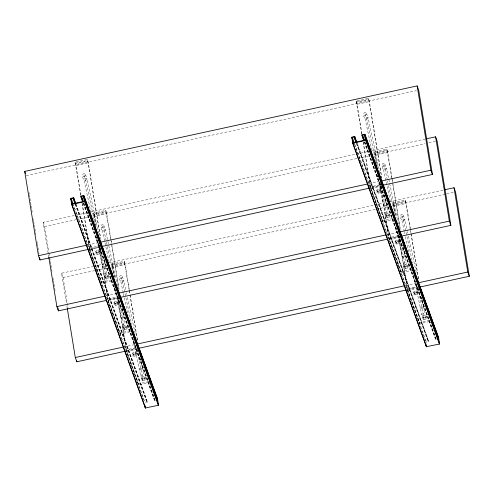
<?xml version="1.0" encoding="UTF-8"?>
<svg xmlns="http://www.w3.org/2000/svg" width="494" height="494" viewBox="0 0 494 494"><rect width="100%" height="100%" fill="white"/><g stroke="black" fill="none" stroke-linecap="round" stroke-linejoin="round"><path stroke-width="0.37" stroke-dasharray="2.47 1.85" d="M91.02 212.679L83.968 179.736C84.215 178.575 86.456 177.914 87.037 179.069L98.572 232.977M87.037 179.069C85.092 182.36 82.294 178.624 82.541 175.821M109.131 262.092L102.4 230.649C102.647 229.488 104.882 228.827 105.463 229.976L117.479 286.137M105.463 229.976C103.524 233.273 100.727 229.537 100.974 226.734M123.234 292.788L120.826 281.555C121.073 280.394 123.315 279.74 123.895 280.888L126.297 292.121M123.895 280.888C121.95 284.186 119.153 280.444 119.4 277.647M371.914 150.695L365.023 118.498C365.27 117.337 367.511 116.677 368.092 117.831L379.948 173.24M368.092 117.831C366.147 121.129 363.349 117.387 363.596 114.583M390.34 201.608L383.455 169.411C383.702 168.25 385.938 167.589 386.518 168.744L398.535 224.9M386.518 168.744C384.579 172.036 381.782 168.3 382.023 165.496M404.29 231.55L401.881 220.324C402.128 219.163 404.37 218.502 404.95 219.651L407.352 230.883M404.95 219.651C403.005 222.948 400.208 219.213 400.455 216.409M95.533 251.915L96.219 250.773L98.263 250.328L99.621 251.02L99.905 252.78L99.214 253.922L97.17 254.367L95.817 253.669L95.533 251.915L96.886 252.607L98.93 252.162L99.621 251.02M95.817 253.669L96.509 252.527L96.219 250.773M104.456 276.572L105.148 275.43L107.192 274.985L108.544 275.683L108.834 277.437L108.143 278.579L106.099 279.024L104.747 278.332L104.456 276.572L105.815 277.27L107.859 276.825L108.544 275.683M104.747 278.332L105.432 277.19L105.148 275.43M113.96 302.822L114.651 301.686L116.695 301.241L118.047 301.933L118.338 303.693L117.646 304.829L115.602 305.28L114.25 304.582L113.96 302.822L115.318 303.52L117.362 303.075L118.047 301.933M114.25 304.582L114.935 303.44L114.651 301.686M122.889 327.485L123.58 326.343L125.624 325.898L126.977 326.596L127.261 328.349L126.575 329.492L124.531 329.936L123.173 329.239L122.889 327.485L124.241 328.183L126.285 327.738L126.977 326.596M123.173 329.239L123.864 328.102L123.58 326.343M132.392 353.735L133.077 352.593L135.121 352.148L136.48 352.846L136.764 354.599L136.078 355.742L134.035 356.186L132.676 355.495L132.392 353.735L133.744 354.433L135.788 353.988L136.48 352.846M132.676 355.495L133.368 354.352L133.077 352.593M141.315 378.398L142.006 377.255L144.05 376.811L145.409 377.509L145.693 379.262L145.001 380.405L142.957 380.849L141.605 380.152L141.315 378.398L142.673 379.096L144.717 378.645L145.409 377.509M141.605 380.152L142.297 379.009L142.006 377.255M376.589 190.678L377.274 189.535L379.318 189.091L380.676 189.789L380.96 191.542L380.269 192.685L378.225 193.129L376.873 192.432L376.589 190.678L377.941 191.376L379.985 190.925L380.676 189.789M376.873 192.432L377.564 191.289L377.274 189.535M385.511 215.335L386.203 214.198L388.247 213.754L389.599 214.445L389.889 216.205L389.198 217.341L387.154 217.792L385.802 217.094L385.511 215.335L386.87 216.032L388.914 215.588L389.599 214.445M385.802 217.094L386.487 215.952L386.203 214.198M395.015 241.591L395.706 240.448L397.75 240.004L399.103 240.695L399.393 242.455L398.701 243.598L396.657 244.042L395.305 243.344L395.015 241.591L396.373 242.282L398.417 241.838L399.103 240.695M395.305 243.344L395.99 242.202L395.706 240.448M403.944 266.247L404.635 265.105L406.679 264.661L408.032 265.358L408.316 267.112L407.63 268.254L405.586 268.699L404.228 268.007L403.944 266.247L405.296 266.945L407.34 266.501L408.032 265.358M404.228 268.007L404.919 266.865L404.635 265.105M413.447 292.504L414.133 291.361L416.176 290.917L417.535 291.608L417.819 293.368L417.134 294.51L415.09 294.955L413.731 294.257L413.447 292.504L414.799 293.195L416.843 292.751L417.535 291.608M413.731 294.257L414.423 293.115L414.133 291.361M422.37 317.16L423.062 316.018L425.106 315.573L426.458 316.271L426.748 318.025L426.056 319.167L424.013 319.612L422.66 318.92L422.37 317.16L423.729 317.858L425.772 317.414L426.458 316.271M422.66 318.92L423.346 317.778L423.062 316.018M425.47 340.811L389.044 239.602M103.283 266.785L102.801 267.069A1.673 0.5 -10.8 0 0 103.036 267.52L103.678 267.557A1.531 0.457 -10.8 0 0 105.216 267.223L105.691 266.939A1.673 0.5 -10.8 0 0 105.457 266.494L104.814 266.451M121.709 317.698L121.234 317.982A1.673 0.5 -10.8 0 0 121.468 318.432L122.111 318.469A1.531 0.457 -10.8 0 0 123.642 318.136L124.124 317.852A1.673 0.5 -10.8 0 0 123.889 317.407L123.247 317.364A1.531 0.457 -10.8 0 0 121.74 317.753M384.338 205.547L383.857 205.837A1.673 0.5 -10.8 0 0 384.091 206.282L384.733 206.325A1.531 0.457 -10.8 0 0 386.271 205.992L386.746 205.702A1.673 0.5 -10.8 0 0 386.512 205.257L385.87 205.214A1.531 0.457 -10.8 0 0 384.363 205.603M80.738 195.111L75.051 162.168L87.315 159.494L88.309 162.847L100.77 239.238M361.793 133.874L356.106 100.93L368.37 98.257L369.364 101.61L381.825 178.001M75.23 163.261L87.494 160.593L88.068 162.18L100.406 237.818M356.285 102.03L368.549 99.356L369.123 100.949L381.708 178.093M75.051 162.168L75.625 163.755L87.889 161.087M356.106 100.93L356.68 102.524L368.944 99.85M26.238 175.654L416.436 90.637M80.855 195.013L76.045 165.515L88.309 162.847M361.911 133.781L357.1 104.283L369.364 101.61M48.826 257.257L43.132 222.325L87.574 212.642M90.587 211.982L355.736 154.214M356.489 154.048L368.543 151.423M372.309 150.602L425.038 139.11M95.96 226.357L93.477 213.075L105.741 210.407L106.685 213.451L110.81 238.719M376.891 164.36L374.532 151.843L386.796 149.169L387.741 152.214L391.866 177.482M93.656 214.174L105.92 211.506L110.94 240.325M374.711 152.936L386.975 150.269L391.995 179.087M93.477 213.075L94.051 214.668L106.321 211.994M374.532 151.843L375.107 153.43L387.376 150.763M43.132 222.325L44.664 226.567L76.212 219.694M76.959 219.527L88.976 216.909M92.73 216.094L357.218 158.469M357.971 158.302L370.018 155.678M373.785 154.857L425.106 143.674M428.86 142.859L437.122 141.056M96.077 226.264L94.471 216.428L106.735 213.76M377.379 166.54L375.526 155.19L387.79 152.523M87.765 244.962L99.837 242.332M368.814 183.731L380.893 181.1M111.551 280.975L101.838 283.093L89.791 249.816L89.377 248.056L99.473 245.851M394.521 219.324L382.893 221.855L370.432 186.818L380.528 184.62M82.214 203.337L89.612 248.717L99.714 246.518M363.269 142.099L370.667 187.479L380.769 185.281M99.263 247.037L89.297 249.204L73.47 205.473M382.424 185.343L370.352 187.973L354.519 144.242M89.791 249.816L99.504 247.698M370.846 188.578L382.473 186.047M96.509 252.527L98.553 252.082L99.905 252.78M377.564 191.289L379.608 190.845L380.96 191.542M66.394 302.853L61.559 273.238L93.199 266.34M93.953 266.18L105.247 263.716M109.013 262.894L374.168 205.127M374.921 204.961L386.975 202.336M389.988 201.676L443.47 190.023M114.392 277.27L111.91 263.987L124.173 261.32L125.112 264.364L129.237 289.626M395.324 215.273L392.965 202.756L405.228 200.082L406.167 203.127L410.292 228.395M112.089 265.087L124.352 262.413L129.119 289.725M393.144 203.849L405.407 201.182L410.915 233.026M111.91 263.987L112.484 265.581L124.747 262.907M392.965 202.756L393.539 204.343L405.802 201.669M61.559 273.238L63.096 277.48L94.638 270.607M95.391 270.44L107.408 267.822M111.162 267.007L375.65 209.382M376.403 209.215L388.451 206.591M392.211 205.77L445.786 194.099M446.539 193.932L454.048 192.296M114.509 277.171L112.904 267.34L125.167 264.667M395.441 215.18L393.959 206.103L406.222 203.435M105.432 277.19L107.476 276.745L108.834 277.437M386.487 215.952L388.531 215.508L389.889 216.205M89.612 248.717L101.659 281.994L111.761 279.795M370.667 187.479L382.714 220.756L392.816 218.558M106.191 295.875L118.264 293.245M387.247 234.638L399.319 232.007M129.978 331.888L120.27 334.006L108.155 300.519L107.803 298.969L119.344 296.449M412.953 270.237L401.326 272.768L389.278 239.491L388.858 237.731L400.399 235.212M99.164 245.172L108.044 299.63L118.146 297.431M379.972 182.422L389.099 238.392L399.201 236.194M119.801 297.487L107.729 300.117L94.496 263.568M400.856 236.256L388.784 238.886L376.07 203.769M108.223 300.729L119.851 298.191M389.278 239.491L400.906 236.959M114.935 303.44L116.979 302.995L118.338 303.693M395.99 242.202L398.034 241.757L399.393 242.455M123.864 328.102L125.908 327.658L127.261 328.349M404.919 266.865L406.963 266.42L408.316 267.112M108.044 299.63L120.091 332.907L130.194 330.708M389.099 238.392L401.147 271.669L411.243 269.471M134.584 344.614L124.624 346.788L144.069 400.511M405.679 285.551L417.751 282.92M150.324 382.381L138.697 384.919L126.236 349.876L136.332 347.677M429.465 321.563L419.752 323.681L407.711 290.404L407.291 288.644L417.387 286.44M117.591 296.085L126.476 350.542L136.572 348.338M398.646 234.848L407.531 289.305L417.628 287.107M126.155 351.03L136.122 348.863M407.21 289.793L419.283 287.162M126.655 351.635L138.277 349.104M407.711 290.404L419.332 287.866M133.368 354.352L135.412 353.908L136.764 354.599M414.423 293.115L416.467 292.67L417.819 293.368M142.297 379.009L144.341 378.565L145.693 379.262M423.346 317.778L425.39 317.333L426.748 318.025M126.476 350.542L138.518 383.819L150.065 381.306M407.531 289.305L419.573 322.582L431.12 320.069M76.02 204.146L147.613 402.647L147.101 402.758L146.959 401.881L144.915 402.326L73.557 205.201M354.612 143.964L425.97 341.088L428.014 340.644L428.156 341.521L428.669 341.41L357.076 142.908M83.146 203.238L154.764 401.091L155.277 400.98L155.135 400.097M364.202 142.006L435.819 339.853L436.332 339.742L365.097 142.463M366.443 113.256L368.024 117.621M384.875 164.169L386.456 168.534M403.308 215.081L404.882 219.441M365.023 113.923L366.554 118.165L376.169 163.088M383.449 164.835L384.987 169.078L387.389 180.31M401.881 215.742L403.419 219.991L412.706 263.413M364.714 141.889L436.332 339.742M364.486 142.068L435.819 339.853M357.045 143.563L428.669 341.41M356.656 143.519L428.014 340.644M356.273 142.951L428.156 341.521M370.611 188.689L375.811 203.046M85.394 174.493L86.969 178.859M103.82 225.406L105.401 229.766M122.253 276.319L123.827 280.678M83.968 175.16L85.499 179.402L94.792 222.831M102.394 226.067L103.931 230.309L106.334 241.541M120.826 276.98L122.364 281.222L131.657 324.651M83.776 202.972L154.875 399.374M83.659 203.127L155.277 400.98M83.43 203.306L154.764 401.091M75.73 204.071L147.613 402.647M75.341 204.034L146.959 401.881M75.218 204.183L147.101 402.758M89.556 249.927L94.237 262.851M107.988 300.84L124.365 346.072M393.539 204.343L393.959 206.103M375.107 153.43L375.526 155.19M356.68 102.524L357.1 104.283M112.484 265.581L112.904 267.34M94.051 214.668L94.471 216.428M75.625 163.755L76.045 165.515M407.513 231.637L407.834 233.131M408.476 236.126L416.485 273.565M421.61 297.524L424.84 314.283M417.838 287.378L423.309 314.616M404.444 232.304L404.765 233.798M405.407 236.793L408.933 253.268M413.577 274.979L421.777 314.95M403.024 245.864L406.414 263.37M387.549 181.057L387.87 182.552M388.512 185.546L394.28 212.506M399.245 235.718L404.876 263.703M395.632 226.314L402.196 257.016M384.591 194.951L387.981 212.457M381.14 186.3L386.45 212.797M377.039 174.654L383.77 206.103M126.458 292.868L126.779 294.368M127.421 297.363L135.43 334.802M140.555 358.761L143.785 375.52M136.782 348.61L142.253 375.854M123.395 293.535L128.039 315.252M133.003 338.464L140.722 376.187M122.129 307.848L125.359 324.607M106.494 242.295L113.225 273.738M118.35 297.703L123.821 324.941M114.095 285.304L121.147 318.253M104.018 258.436L106.926 273.695M99.763 246.043L105.395 274.028M96.145 236.638L102.715 267.34M425.772 317.414L426.056 319.167M425.106 315.573L425.39 317.333M410.415 229.148L411.033 232.933M411.156 233.687L418.807 280.58M411.039 233.779L418.443 279.159M405.228 200.082L405.407 201.182M423.729 317.858L424.013 319.612M425.97 341.088L426.217 342.595M416.843 292.751L417.134 294.51M416.176 290.917L416.467 292.67M414.799 293.195L415.09 294.955M419.573 322.582L419.752 323.681M407.34 266.501L407.63 268.254M406.679 264.661L406.963 266.42M391.989 178.235L392.606 182.02M392.73 182.774L400.375 229.667M392.119 179.841L392.736 183.626M392.86 184.379L400.257 229.766M386.796 149.169L386.975 150.269M405.296 266.945L405.586 268.699M398.158 232.668L407.291 288.644M398.417 241.838L398.701 243.598M397.75 240.004L398.034 241.757M396.373 242.282L396.657 244.042M401.147 271.669L401.326 272.768M388.914 215.588L389.198 217.341M388.247 213.754L388.531 215.508M368.37 98.257L368.549 99.356M386.87 216.032L387.154 217.792M379.855 182.514L388.858 237.731M379.985 190.925L380.269 192.685M379.318 189.091L379.608 190.845M377.941 191.376L378.225 193.129M382.714 220.756L382.893 221.855M363.152 142.192L370.432 186.818M144.717 378.645L145.001 380.405M144.05 376.811L144.341 378.565M129.36 290.386L129.978 294.165M130.101 294.924L137.505 340.304M129.243 290.478L129.86 294.257M129.984 295.017L137.388 340.397M124.173 261.32L124.352 262.413M142.673 379.096L142.957 380.849M135.788 353.988L136.078 355.742M135.121 352.148L135.412 353.908M133.744 354.433L134.035 356.186M138.518 383.819L138.697 384.919M126.285 327.738L126.575 329.492M125.624 325.898L125.908 327.658M110.934 239.473L111.551 243.258M111.675 244.011L119.32 290.904M111.064 241.078L111.681 244.863M111.805 245.617L118.955 289.484M105.741 210.407L105.92 211.506M124.241 328.183L124.531 329.936M117.226 294.665L126.236 349.876M117.362 303.075L117.646 304.829M116.695 301.241L116.979 302.995M115.318 303.52L115.602 305.28M120.091 332.907L120.27 334.006M107.859 276.825L108.143 278.579M107.192 274.985L107.476 276.745M87.315 159.494L87.494 160.593M105.815 277.27L106.099 279.024M98.677 242.992L107.803 298.969M98.93 252.162L99.214 253.922M98.263 250.328L98.553 252.082M96.886 252.607L97.17 254.367M101.659 281.994L101.838 283.093M82.097 203.429L89.377 248.056M63.096 277.48L68.049 307.855M66.888 305.891L67.135 307.41M44.664 226.567L48.875 252.385M48.999 253.144L49.622 256.942M49.746 257.701L50.24 260.739M50.363 261.499L50.857 264.537M50.981 265.297L51.481 268.335M51.604 269.094L51.975 271.373M53.086 278.208L53.34 279.728M53.463 280.487L53.957 283.525M54.081 284.285L54.575 287.323M54.698 288.082L55.069 290.361M28.961 192.364L29.208 193.883M29.331 194.642L29.825 197.68M29.955 198.44L30.449 201.478M30.572 202.237L31.066 205.269M31.19 206.029L31.684 209.067M31.807 209.827L32.184 212.105M33.296 218.941L33.543 220.46M33.666 221.219L34.166 224.257M34.29 225.017L34.784 228.055M34.907 228.815L35.401 231.853M35.525 232.612L35.895 234.891M37.013 241.727L37.26 243.246M37.383 244.005L37.877 247.043M38.001 247.803L38.501 250.841M38.625 251.6L39.119 254.638M103.308 266.84A1.531 0.457 -10.8 0 1 104.839 266.507M139.858 368.746L139.666 368.894A1.673 0.5 -10.8 0 0 139.895 369.339L140.543 369.382A1.531 0.457 -10.8 0 0 142.074 369.049L142.55 368.765A1.673 0.5 -10.8 0 0 142.321 368.314L141.673 368.277A1.531 0.457 -10.8 0 0 140.142 368.61L139.858 368.746M402.486 256.602L402.289 256.744A1.673 0.5 -10.8 0 0 402.517 257.195L403.166 257.238A1.531 0.457 -10.8 0 0 404.697 256.899L405.173 256.614A1.673 0.5 -10.8 0 0 404.944 256.17L404.296 256.127A1.531 0.457 -10.8 0 0 402.764 256.46L402.486 256.602M420.913 307.515L420.721 307.657A1.673 0.5 -10.8 0 0 420.95 308.108L421.598 308.145A1.531 0.457 -10.8 0 0 423.13 307.811L423.605 307.527A1.673 0.5 -10.8 0 0 423.377 307.083L422.728 307.04A1.531 0.457 -10.8 0 0 421.197 307.373L420.913 307.515M422.426 315.419A1.575 0.834 -9.3 0 0 424.865 314.499A1.575 0.834 -9.3 0 0 422.636 313.937A1.575 0.834 -9.3 0 0 422.426 315.419M401.301 217.051A1.575 1.328 -19.9 0 0 403.413 215.409A1.575 1.328 -19.9 0 0 400.93 214.773A1.575 1.328 -19.9 0 0 401.301 217.051M403.999 264.506A1.575 0.834 -9.3 0 0 406.432 263.586A1.575 0.834 -9.3 0 0 404.203 263.024A1.575 0.834 -9.3 0 0 403.999 264.506M382.869 166.138A1.575 1.328 -19.9 0 0 384.987 164.502A1.575 1.328 -19.9 0 0 382.498 163.86A1.575 1.328 -19.9 0 0 382.869 166.138M385.567 213.593A1.575 0.834 -9.3 0 0 388.006 212.679A1.575 0.834 -9.3 0 0 385.771 212.111A1.575 0.834 -9.3 0 0 385.567 213.593M364.442 115.232A1.575 1.328 -19.9 0 0 366.554 113.589A1.575 1.328 -19.9 0 0 364.066 112.947A1.575 1.328 -19.9 0 0 364.442 115.232M122.944 325.737A1.575 0.834 -9.3 0 0 125.377 324.824A1.575 0.834 -9.3 0 0 123.148 324.262A1.575 0.834 -9.3 0 0 122.944 325.737M141.37 376.65A1.575 0.834 -9.3 0 0 143.81 375.736A1.575 0.834 -9.3 0 0 141.58 375.174A1.575 0.834 -9.3 0 0 141.37 376.65M101.813 227.376A1.575 1.328 -19.9 0 0 103.931 225.733A1.575 1.328 -19.9 0 0 101.443 225.097A1.575 1.328 -19.9 0 0 101.813 227.376M104.512 274.831A1.575 0.834 -9.3 0 0 106.951 273.911A1.575 0.834 -9.3 0 0 104.716 273.349A1.575 0.834 -9.3 0 0 104.512 274.831M83.387 176.463A1.575 1.328 -19.9 0 0 85.499 174.82A1.575 1.328 -19.9 0 0 83.011 174.184A1.575 1.328 -19.9 0 0 83.387 176.463M120.246 278.289A1.575 1.328 -19.9 0 0 122.358 276.646A1.575 1.328 -19.9 0 0 119.875 276.01A1.575 1.328 -19.9 0 0 120.246 278.289"/><path stroke-width="0.74" d="M363.677 140.555L361.886 134.887L364.831 134.275L365.702 140.426L352.858 143.211L351.753 137.165L354.735 136.449L356.81 142.192M75.761 203.429L73.68 197.68L70.698 198.397L71.741 204.442L84.647 201.657L83.776 195.513L80.831 196.124L82.622 201.793M71.581 204.281L145.316 407.982L158.432 405.284L157.654 399.325L83.937 195.673M352.636 143.044L426.353 346.689L439.487 344.046L438.691 338.032L420.246 287.73M88.55 249.371L39.983 259.949L38.452 255.707L24.7 171.412L417.152 85.907L418.69 90.149L432.441 174.444L383.128 185.188L399.763 231.136M83.134 201.682L81.417 196.451L83.461 196.007L84.32 201.274L72.056 203.948L71.198 198.681L73.242 198.236L74.958 203.46M364.189 140.444L362.473 135.214L364.516 134.769L365.375 140.037L353.111 142.71L352.253 137.443L354.297 136.999L356.39 142.797M73.384 199.113L73.896 199.002L75.465 203.349M81.047 197.439L81.559 197.328M354.297 136.999L356.52 142.111M362.102 136.208L362.615 136.097M426.544 138.783L435.585 136.813L437.122 141.056L450.868 225.357L401.56 236.101L400.023 231.859L449.336 221.114L450.868 225.357M38.452 255.707L87.018 245.129M368.061 183.892L100.535 242.184L101.82 245.716M432.441 174.444L430.904 170.202L381.59 180.946L382.875 184.478M369.598 188.134L102.073 246.426L120.505 297.339L387.277 239.213M444.977 189.696L454.017 187.726L455.548 191.968L469.3 276.269L419.986 287.014L418.708 283.476M48.826 257.257L56.878 306.62L104.697 296.202M118.968 293.09L385.74 234.971M56.878 306.62L58.416 310.862L106.235 300.445M67.258 308.17L75.31 357.533L123.877 346.949M404.926 285.717L137.4 344.003L120.764 298.055M469.3 276.269L467.762 272.027L418.449 282.772L401.82 236.817M75.31 357.533L76.848 361.775L125.408 351.191M138.931 348.245L406.457 289.959M426.575 346.862L352.926 143.204M157.654 399.325L137.653 344.713M364.992 134.442L438.709 338.087M364.696 134.275L381.331 180.23M383.196 185.534L394.718 217.366M401.888 237.169L403.197 240.782M403.721 242.233L407.649 253.082M408.174 254.527L413.41 269.002M420.054 287.354L431.842 319.908M384.943 190.968L386.252 194.587M389.396 203.269L390.705 206.887M393.848 215.569L394.638 217.737M406.253 249.841L407.569 253.459M410.187 260.69L411.496 264.309M421.018 290.626L421.808 292.794M365.918 140.203L439.641 343.793M365.702 140.426L439.419 344.071M362.473 135.214L364.306 140.29M361.886 134.887L363.708 139.913M354.439 137.875L356.013 142.223M352.253 137.443L354.346 143.241M351.703 137.332L352.488 139.512M83.647 195.513L100.276 241.461M102.141 246.765L113.663 278.597M120.832 298.401L121.617 300.574M122.142 302.019L126.069 312.875M126.594 314.32L129.996 323.724M130.787 325.892L132.355 330.233M138.999 348.591L150.787 381.146M103.37 250.761L105.197 255.824M107.822 263.061L109.131 266.674M112.274 275.356L113.058 277.529M125.204 311.078L125.989 313.245M128.607 320.483L129.916 324.101M139.444 350.413L140.228 352.58M143.896 362.713L144.68 364.881M83.461 196.007L84.246 198.18M84.863 201.385L158.586 405.031M84.647 201.657L158.364 405.308M81.417 196.451L83.251 201.527M80.831 196.124L82.652 201.151M73.501 198.959L75.341 204.034M71.198 198.681L73.032 203.75M70.648 198.569L71.439 200.743M71.871 204.442L145.588 408.087M24.7 171.412L25.466 173.53M426.353 346.689L425.89 343.836M454.017 187.726L467.762 272.027M435.585 136.813L449.336 221.114M417.152 85.907L430.904 170.202M354.735 136.449L354.951 137.764M144.835 405.074L145.298 407.927M73.68 197.68L73.896 199.002M76.595 360.256L76.848 361.775M57.922 307.824L58.416 310.862M39.613 257.67L39.983 259.949"/></g></svg>
